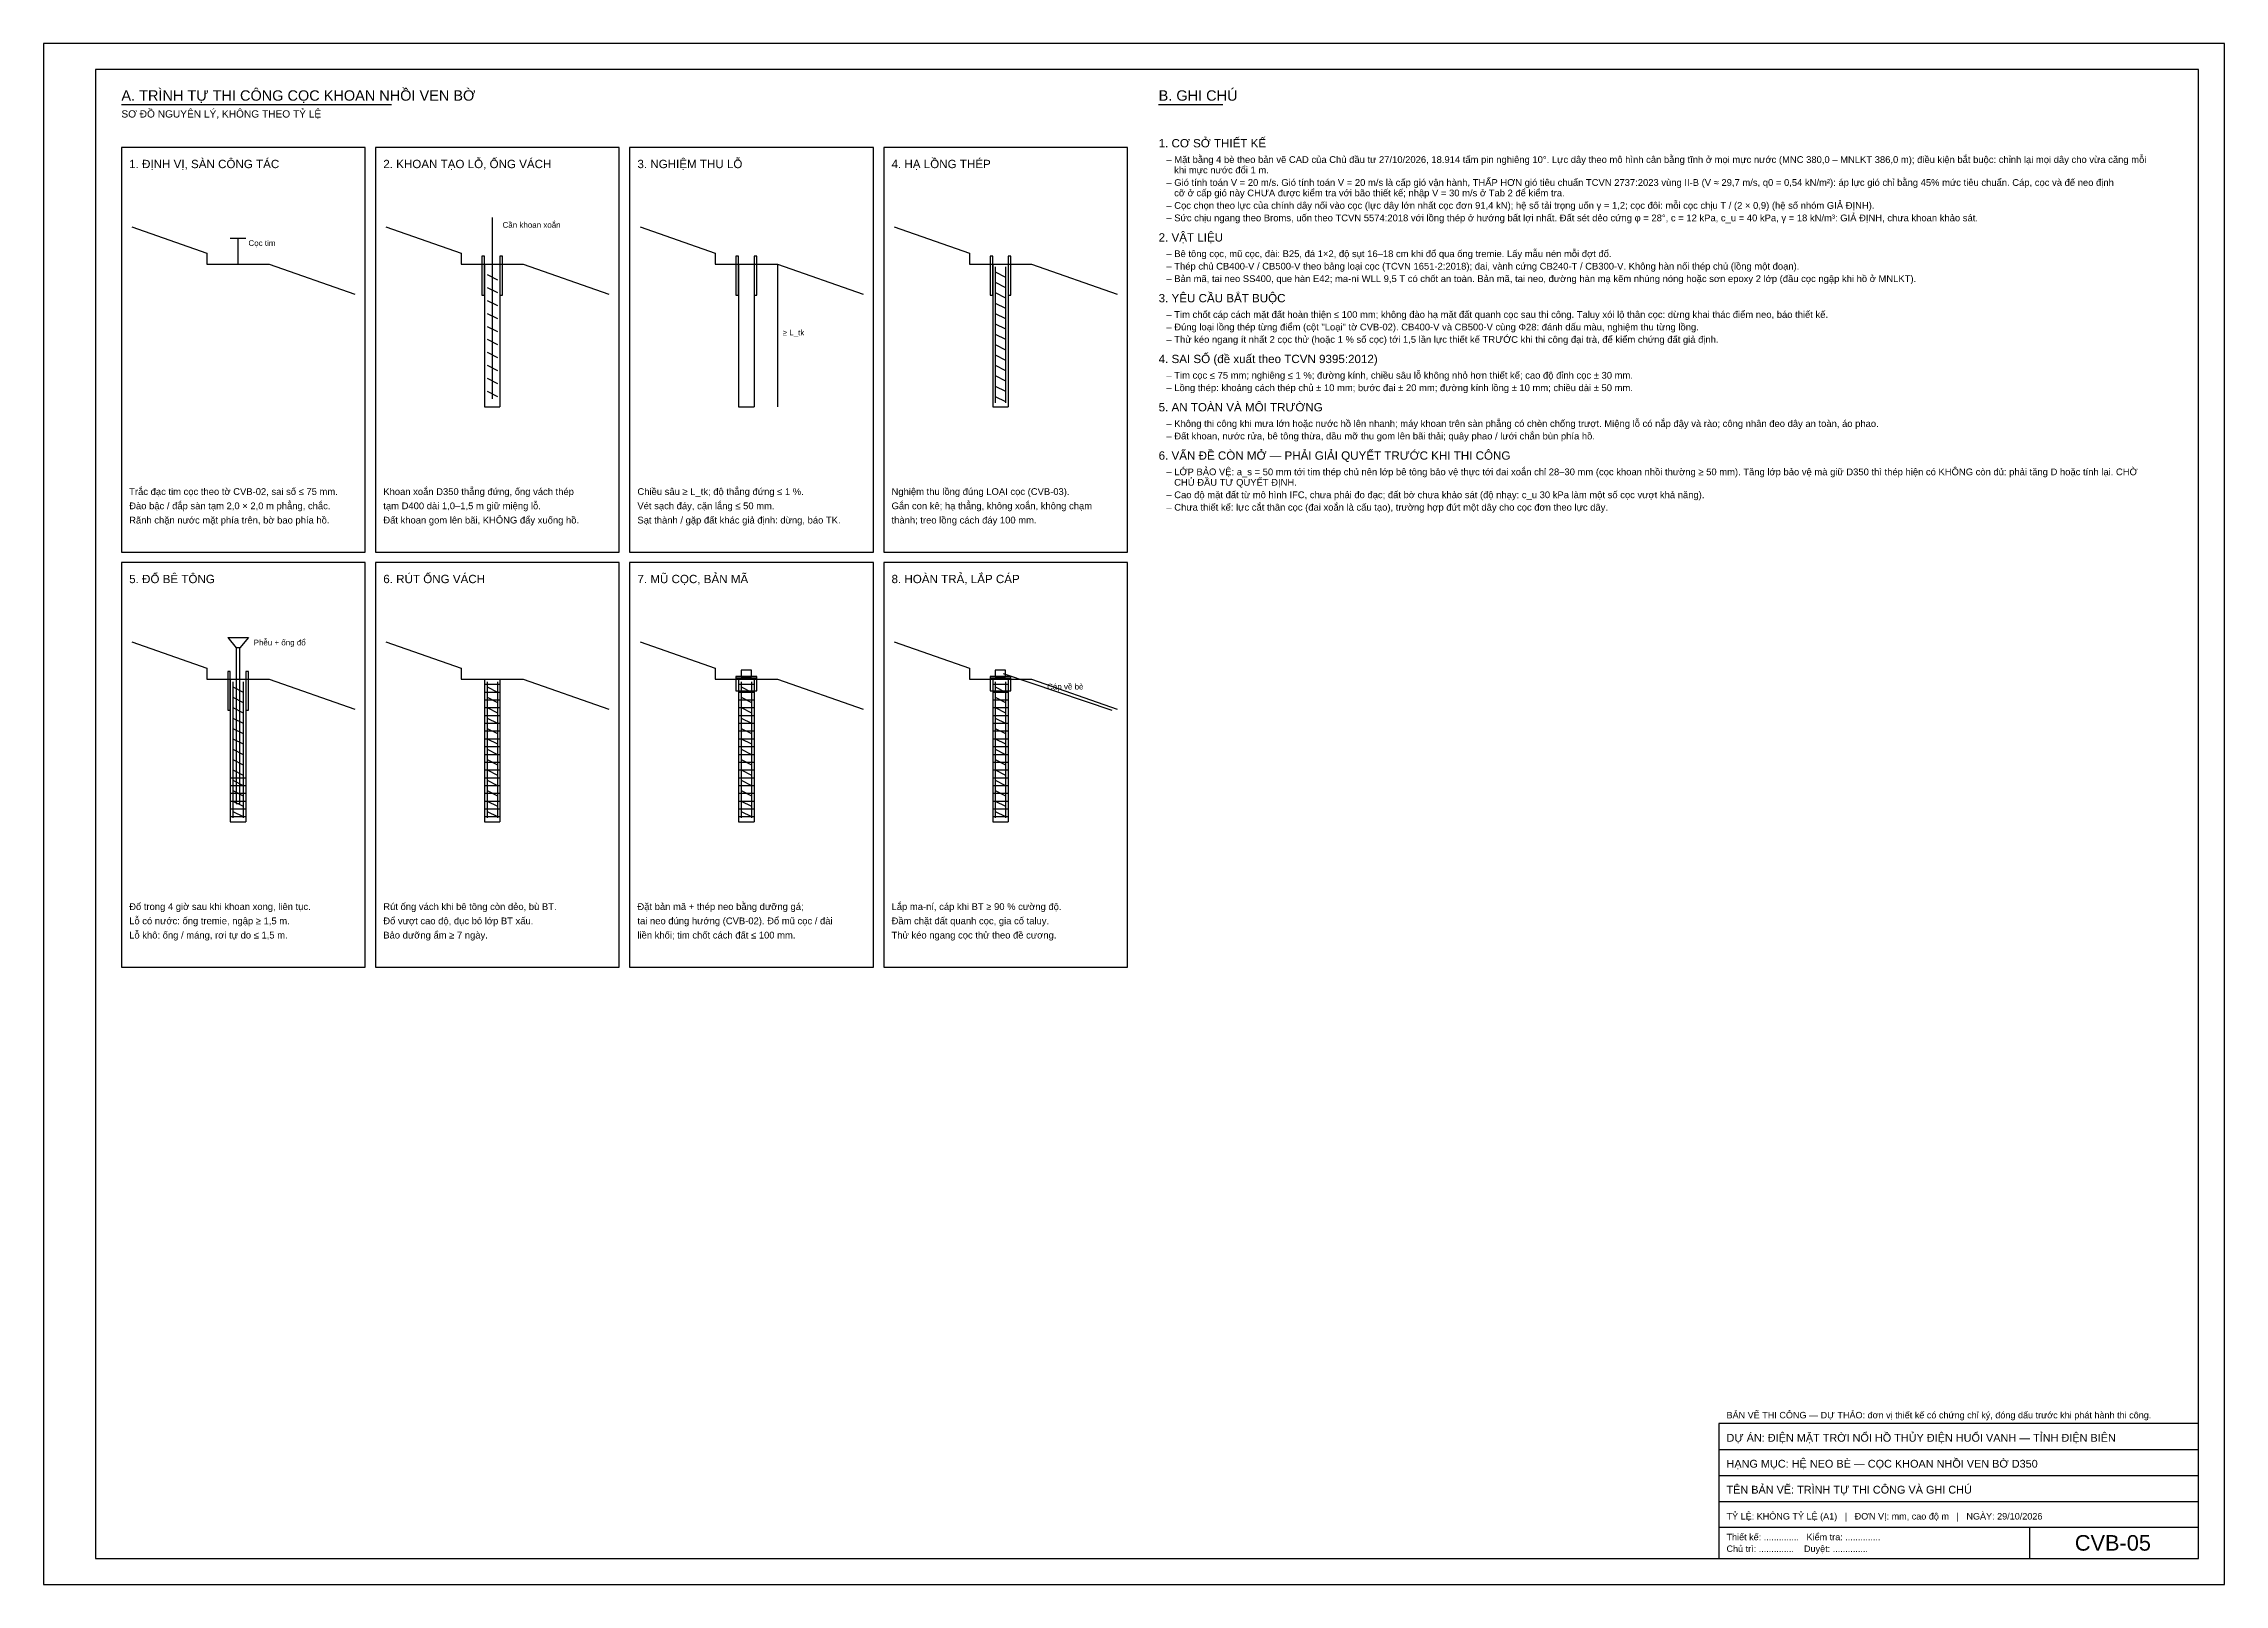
# Model space of a CAD drawing. Header units: millimetres. Extents: x 0 to 4445, y 0 to 594.
# Drawn here: x 3604 to 4445, y 0 to 594 of the extents above; entities that cross this region are included whole.
import ezdxf
from ezdxf.enums import TextEntityAlignment as Align

# ---------------------------------------------------------------- set-up
doc = ezdxf.new("R2010")
doc.units = ezdxf.units.MM
for name, color, linetype in [('CVB_00_KHUNG', 7, 'Continuous'), ('CVB_02_CAP', 3, 'Continuous'), ('CVB_03_COC', 2, 'Continuous'), ('CVB_04_COT_THEP', 1, 'Continuous'), ('CVB_05_BAN_MA_TAI_NEO', 6, 'Continuous'), ('CVB_06_KICH_THUOC', 8, 'Continuous'), ('CVB_07_CHU', 7, 'Continuous'), ('CVB_09_DIA_HINH', 34, 'Continuous'), ('CVB_11_BANG', 7, 'Continuous'), ('CVB_13_BUOC_THI_CONG', 4, 'Continuous')]:
    doc.layers.add(name, color=color, linetype=linetype)
doc.styles.add('VN', font='arial.ttf')

msp = doc.modelspace()

# ---------------------------------------------------------------- linework, layer by layer
at = {"layer": 'CVB_00_KHUNG'}
for p, q in [((4445, 594), (3604, 594)), ((3604, 594), (3604, 0)), ((4445, 0), (4445, 594)), ((4435, 584), (3624, 584)), ((3624, 584), (3624, 10)), ((4435, 10), (4435, 584)), ((4435, 62), (4250, 62)), ((4250, 62), (4250, 10)), ((4435, 10), (4435, 62)), ((4250, 52), (4435, 52)), ((4250, 42), (4435, 42)), ((4250, 32), (4435, 32)), ((4250, 22), (4435, 22)), ((4370, 10), (4370, 22)), ((3624, 10), (4435, 10)), ((4250, 10), (4435, 10)), ((3604, 0), (4445, 0))]:
    msp.add_line(p, q, dxfattribs=at)
at = {"layer": 'CVB_02_CAP'}
msp.add_line((3974, 351.2), (4016, 337), dxfattribs=at)
at = {"layer": 'CVB_03_COC'}
for p, q in [((3774, 509), (3774, 454)), ((3780, 509), (3780, 454)), ((3872, 509), (3872, 454)), ((3878, 509), (3878, 454)), ((3970, 509), (3970, 454)), ((3976, 509), (3976, 454)), ((3774, 454), (3780, 454)), ((3872, 454), (3878, 454)), ((3970, 454), (3976, 454)), ((3676, 349), (3676, 294)), ((3682, 349), (3682, 294)), ((3774, 349), (3774, 294)), ((3774.3, 347), (3779.7, 347)), ((3780, 349), (3780, 294)), ((3879, 349.4), (3871, 349.4)), ((3871, 349.4), (3871, 344.5)), ((3872, 349), (3872, 294)), ((3872.3, 347), (3877.7, 347)), ((3878, 349), (3878, 294)), ((3879, 344.5), (3879, 349.4)), ((3977, 349.4), (3969, 349.4)), ((3969, 349.4), (3969, 344.5)), ((3970, 349), (3970, 294)), ((3970.3, 347), (3975.7, 347)), ((3976, 349), (3976, 294)), ((3977, 344.5), (3977, 349.4)), ((3774.3, 344), (3779.7, 344)), ((3774.3, 341), (3779.7, 341)), ((3774.3, 338), (3779.7, 338)), ((3871, 344.5), (3879, 344.5)), ((3872.3, 344), (3877.7, 344)), ((3872.3, 341), (3877.7, 341)), ((3872.3, 338), (3877.7, 338)), ((3969, 344.5), (3977, 344.5)), ((3970.3, 344), (3975.7, 344)), ((3970.3, 341), (3975.7, 341)), ((3970.3, 338), (3975.7, 338)), ((3774.3, 335), (3779.7, 335)), ((3774.3, 332), (3779.7, 332)), ((3774.3, 329), (3779.7, 329)), ((3872.3, 335), (3877.7, 335)), ((3872.3, 332), (3877.7, 332)), ((3872.3, 329), (3877.7, 329)), ((3970.3, 335), (3975.7, 335)), ((3970.3, 332), (3975.7, 332)), ((3970.3, 329), (3975.7, 329)), ((3774.3, 326), (3779.7, 326)), ((3774.3, 323), (3779.7, 323)), ((3774.3, 320), (3779.7, 320)), ((3872.3, 326), (3877.7, 326)), ((3872.3, 323), (3877.7, 323)), ((3872.3, 320), (3877.7, 320)), ((3970.3, 326), (3975.7, 326)), ((3970.3, 323), (3975.7, 323)), ((3970.3, 320), (3975.7, 320)), ((3774.3, 317), (3779.7, 317)), ((3774.3, 314), (3779.7, 314)), ((3872.3, 317), (3877.7, 317)), ((3872.3, 314), (3877.7, 314)), ((3970.3, 317), (3975.7, 317)), ((3970.3, 314), (3975.7, 314)), ((3676.3, 311), (3681.7, 311)), ((3676.3, 308), (3681.7, 308)), ((3676.3, 305), (3681.7, 305)), ((3774.3, 311), (3779.7, 311)), ((3774.3, 308), (3779.7, 308)), ((3774.3, 305), (3779.7, 305)), ((3872.3, 311), (3877.7, 311)), ((3872.3, 308), (3877.7, 308)), ((3872.3, 305), (3877.7, 305)), ((3970.3, 311), (3975.7, 311)), ((3970.3, 308), (3975.7, 308)), ((3970.3, 305), (3975.7, 305)), ((3676.3, 302), (3681.7, 302)), ((3676.3, 299), (3681.7, 299)), ((3676.3, 296), (3681.7, 296)), ((3774.3, 302), (3779.7, 302)), ((3774.3, 299), (3779.7, 299)), ((3774.3, 296), (3779.7, 296)), ((3872.3, 302), (3877.7, 302)), ((3872.3, 299), (3877.7, 299)), ((3872.3, 296), (3877.7, 296)), ((3970.3, 302), (3975.7, 302)), ((3970.3, 299), (3975.7, 299)), ((3970.3, 296), (3975.7, 296)), ((3676, 294), (3682, 294)), ((3774, 294), (3780, 294)), ((3872, 294), (3878, 294)), ((3970, 294), (3976, 294))]:
    msp.add_line(p, q, dxfattribs=at)
at = {"layer": 'CVB_04_COT_THEP'}
for p, q in [((3971, 508), (3971, 455.5)), ((3971, 506), (3975, 504)), ((3975, 508), (3975, 455.5)), ((3971, 502), (3975, 500)), ((3971, 498), (3975, 496)), ((3971, 494), (3975, 492)), ((3971, 490), (3975, 488)), ((3971, 486), (3975, 484)), ((3971, 482), (3975, 480)), ((3971, 478), (3975, 476)), ((3971, 474), (3975, 472)), ((3971, 470), (3975, 468)), ((3971, 466), (3975, 464)), ((3971, 462), (3975, 460)), ((3971, 458), (3975, 456)), ((3677, 348), (3677, 295.5)), ((3677, 346), (3681, 344)), ((3681, 348), (3681, 295.5)), ((3775, 348), (3775, 295.5)), ((3775, 346), (3779, 344)), ((3779, 348), (3779, 295.5)), ((3873, 348), (3873, 295.5)), ((3873, 346), (3877, 344)), ((3877, 348), (3877, 295.5)), ((3971, 348), (3971, 295.5)), ((3971, 346), (3975, 344)), ((3975, 348), (3975, 295.5)), ((3677, 342), (3681, 340)), ((3677, 338), (3681, 336)), ((3775, 342), (3779, 340)), ((3775, 338), (3779, 336)), ((3873, 342), (3877, 340)), ((3873, 338), (3877, 336)), ((3971, 342), (3975, 340)), ((3971, 338), (3975, 336)), ((3677, 334), (3681, 332)), ((3677, 330), (3681, 328)), ((3775, 334), (3779, 332)), ((3775, 330), (3779, 328)), ((3873, 334), (3877, 332)), ((3873, 330), (3877, 328)), ((3971, 334), (3975, 332)), ((3971, 330), (3975, 328)), ((3677, 326), (3681, 324)), ((3677, 322), (3681, 320)), ((3775, 326), (3779, 324)), ((3775, 322), (3779, 320)), ((3873, 326), (3877, 324)), ((3873, 322), (3877, 320)), ((3971, 326), (3975, 324)), ((3971, 322), (3975, 320)), ((3677, 318), (3681, 316)), ((3677, 314), (3681, 312)), ((3775, 318), (3779, 316)), ((3775, 314), (3779, 312)), ((3873, 318), (3877, 316)), ((3873, 314), (3877, 312)), ((3971, 318), (3975, 316)), ((3971, 314), (3975, 312)), ((3677, 310), (3681, 308)), ((3677, 306), (3681, 304)), ((3775, 310), (3779, 308)), ((3775, 306), (3779, 304)), ((3873, 310), (3877, 308)), ((3873, 306), (3877, 304)), ((3971, 310), (3975, 308)), ((3971, 306), (3975, 304)), ((3677, 302), (3681, 300)), ((3677, 298), (3681, 296)), ((3775, 302), (3779, 300)), ((3775, 298), (3779, 296)), ((3873, 302), (3877, 300)), ((3873, 298), (3877, 296)), ((3971, 302), (3975, 300)), ((3971, 298), (3975, 296))]:
    msp.add_line(p, q, dxfattribs=at)
at = {"layer": 'CVB_05_BAN_MA_TAI_NEO'}
for p, q in [((3879, 350), (3871, 350)), ((3871, 350), (3871, 349.4)), ((3871, 349.4), (3879, 349.4)), ((3877, 352.5), (3873, 352.5)), ((3873, 352.5), (3873, 350)), ((3873, 350), (3877, 350)), ((3877, 350), (3877, 352.5)), ((3879, 349.4), (3879, 350)), ((3977, 350), (3969, 350)), ((3969, 350), (3969, 349.4)), ((3969, 349.4), (3977, 349.4)), ((3975, 352.5), (3971, 352.5)), ((3971, 352.5), (3971, 350)), ((3971, 350), (3975, 350)), ((3975, 350), (3975, 352.5)), ((3977, 349.4), (3977, 350))]:
    msp.add_line(p, q, dxfattribs=at)
at = {"layer": 'CVB_06_KICH_THUOC'}
msp.add_line((3887, 509), (3887, 454), dxfattribs=at)
at = {"layer": 'CVB_07_CHU'}
for p, q in [((3634, 570.5), (3738.16, 570.5)), ((4034, 570.5), (4058.8, 570.5))]:
    msp.add_line(p, q, dxfattribs=at)
at = {"layer": 'CVB_09_DIA_HINH'}
for p, q in [((3638, 523.35), (3667, 513.2)), ((3736, 523.35), (3765, 513.2)), ((3834, 523.35), (3863, 513.2)), ((3932, 523.35), (3961, 513.2)), ((3667, 513.2), (3667, 509)), ((3765, 513.2), (3765, 509)), ((3863, 513.2), (3863, 509)), ((3961, 513.2), (3961, 509)), ((3667, 509), (3691, 509)), ((3691, 509), (3724, 497.45)), ((3765, 509), (3789, 509)), ((3789, 509), (3822, 497.45)), ((3863, 509), (3887, 509)), ((3887, 509), (3920, 497.45)), ((3961, 509), (3985, 509)), ((3985, 509), (4018, 497.45)), ((3638, 363.35), (3667, 353.2)), ((3736, 363.35), (3765, 353.2)), ((3834, 363.35), (3863, 353.2)), ((3932, 363.35), (3961, 353.2)), ((3667, 353.2), (3667, 349)), ((3667, 349), (3691, 349)), ((3691, 349), (3724, 337.45)), ((3765, 353.2), (3765, 349)), ((3765, 349), (3789, 349)), ((3789, 349), (3822, 337.45)), ((3863, 353.2), (3863, 349)), ((3863, 349), (3887, 349)), ((3887, 349), (3920, 337.45)), ((3961, 353.2), (3961, 349)), ((3961, 349), (3985, 349)), ((3985, 349), (4018, 337.45))]:
    msp.add_line(p, q, dxfattribs=at)
at = {"layer": 'CVB_11_BANG'}
for p, q in [((3728, 554), (3634, 554)), ((3634, 554), (3634, 398)), ((3728, 398), (3728, 554)), ((3826, 554), (3732, 554)), ((3732, 554), (3732, 398)), ((3826, 398), (3826, 554)), ((3924, 554), (3830, 554)), ((3830, 554), (3830, 398)), ((3924, 398), (3924, 554)), ((4022, 554), (3928, 554)), ((3928, 554), (3928, 398)), ((4022, 398), (4022, 554)), ((3634, 398), (3728, 398)), ((3732, 398), (3826, 398)), ((3830, 398), (3924, 398)), ((3928, 398), (4022, 398)), ((3728, 394), (3634, 394)), ((3634, 394), (3634, 238)), ((3728, 238), (3728, 394)), ((3826, 394), (3732, 394)), ((3732, 394), (3732, 238)), ((3826, 238), (3826, 394)), ((3924, 394), (3830, 394)), ((3830, 394), (3830, 238)), ((3924, 238), (3924, 394)), ((4022, 394), (3928, 394)), ((3928, 394), (3928, 238)), ((4022, 238), (4022, 394)), ((3634, 238), (3728, 238)), ((3732, 238), (3826, 238)), ((3830, 238), (3924, 238)), ((3928, 238), (4022, 238))]:
    msp.add_line(p, q, dxfattribs=at)
at = {"layer": 'CVB_13_BUOC_THI_CONG'}
for p, q in [((3777, 527), (3777, 457)), ((3676, 519), (3682, 519)), ((3679, 509), (3679, 519)), ((3774, 512), (3773, 512)), ((3773, 512), (3773, 497)), ((3774, 497), (3774, 512)), ((3775, 505), (3779, 503)), ((3781, 512), (3780, 512)), ((3780, 512), (3780, 497)), ((3781, 497), (3781, 512)), ((3872, 512), (3871, 512)), ((3871, 512), (3871, 497)), ((3872, 497), (3872, 512)), ((3879, 512), (3878, 512)), ((3878, 512), (3878, 497)), ((3879, 497), (3879, 512)), ((3970, 512), (3969, 512)), ((3969, 512), (3969, 497)), ((3970, 497), (3970, 512)), ((3977, 512), (3976, 512)), ((3976, 512), (3976, 497)), ((3977, 497), (3977, 512)), ((3773, 497), (3774, 497)), ((3775, 500), (3779, 498)), ((3780, 497), (3781, 497)), ((3871, 497), (3872, 497)), ((3878, 497), (3879, 497)), ((3969, 497), (3970, 497)), ((3976, 497), (3977, 497)), ((3775, 495), (3779, 493)), ((3775, 490), (3779, 488)), ((3775, 485), (3779, 483)), ((3775, 480), (3779, 478)), ((3775, 475), (3779, 473)), ((3775, 470), (3779, 468)), ((3775, 465), (3779, 463)), ((3775, 460), (3779, 458)), ((3675, 365), (3678.3, 361)), ((3675, 365), (3683, 365)), ((3683, 365), (3679.7, 361)), ((3679.7, 361), (3678.3, 361)), ((3678.3, 361), (3678.3, 301)), ((3679.7, 301), (3679.7, 361)), ((3676, 352), (3675, 352)), ((3675, 352), (3675, 337)), ((3676, 337), (3676, 352)), ((3683, 352), (3682, 352)), ((3682, 352), (3682, 337)), ((3683, 337), (3683, 352)), ((3675, 337), (3676, 337)), ((3682, 337), (3683, 337)), ((3678.3, 301), (3679.7, 301))]:
    msp.add_line(p, q, dxfattribs=at)

# ---------------------------------------------------------------- texts
at = {"layer": 'CVB_00_KHUNG', "style": 'VN'}
for s, height, p in [('BẢN VẼ THI CÔNG — DỰ THẢO: đơn vị thiết kế có chứng chỉ ký, đóng dấu trước khi phát hành thi công.', 2.5, (4253, 64)), ('DỰ ÁN: ĐIỆN MẶT TRỜI NỔI HỒ THỦY ĐIỆN HUỔI VANH — TỈNH ĐIỆN BIÊN', 3, (4253, 55)), ('HẠNG MỤC: HỆ NEO BÈ — CỌC KHOAN NHỒI VEN BỜ D350', 3, (4253, 45)), ('TÊN BẢN VẼ: TRÌNH TỰ THI CÔNG VÀ GHI CHÚ', 3, (4253, 35)), ('TỶ LỆ: KHÔNG TỶ LỆ (A1)   |   ĐƠN VỊ: mm, cao độ m   |   NGÀY: 29/10/2026', 2.5, (4253, 25)), ('Thiết kế: ..............   Kiểm tra: ..............', 2.5, (4253, 17)), ('Chủ trì: ..............    Duyệt: ..............', 2.5, (4253, 12.5))]:
    msp.add_text(s, height=height, dxfattribs=at).set_placement(p)
msp.add_text('CVB-05', height=6, dxfattribs=at).set_placement((4402, 13), align=Align.CENTER)
at = {"layer": 'CVB_02_CAP', "style": 'VN'}
msp.add_text('Cáp về bè', height=2.2, dxfattribs=at).set_placement((3991, 345))
at = {"layer": 'CVB_06_KICH_THUOC', "style": 'VN'}
msp.add_text('≥ L_tk', height=2.2, dxfattribs=at).set_placement((3889, 481.5))
at = {"layer": 'CVB_07_CHU', "style": 'VN'}
for s, height, p in [('A. TRÌNH TỰ THI CÔNG CỌC KHOAN NHỒI VEN BỜ', 4, (3634, 572)), ('B. GHI CHÚ', 4, (4034, 572)), ('SƠ ĐỒ NGUYÊN LÝ, KHÔNG THEO TỶ LỆ', 2.8, (3634, 565.5)), ('1. CƠ SỞ THIẾT KẾ', 3.2, (4034, 554)), ('– Mặt bằng 4 bè theo bản vẽ CAD của Chủ đầu tư 27/10/2026, 18.914 tấm pin nghiêng 10°. Lực dây theo mô hình cân bằng tĩnh ở mọi mực nước (MNC 380,0 – MNLKT 386,0 m); điều kiện bắt buộc: chỉnh lại mọi dây cho vừa căng mỗi', 2.6, (4037, 548)), ('khi mực nước đổi 1 m.', 2.6, (4040, 543.97)), ('– Gió tính toán V = 20 m/s. Gió tính toán V = 20 m/s là cấp gió vận hành, THẤP HƠN gió tiêu chuẩn TCVN 2737:2023 vùng II-B (V ≈ 29,7 m/s, q0 = 0,54 kN/m²): áp lực gió chỉ bằng 45% mức tiêu chuẩn. Cáp, cọc và đế neo định', 2.6, (4037, 539.16)), ('– Cọc chọn theo lực của chính dây nối vào cọc (lực dây lớn nhất cọc đơn 91,4 kN); hệ số tải trọng uốn γ = 1,2; cọc đôi: mỗi cọc chịu T / (2 × 0,9) (hệ số nhóm GIẢ ĐỊNH).', 2.6, (4037, 530.32)), ('cỡ ở cấp gió này CHƯA được kiểm tra với bão thiết kế; nhập V = 30 m/s ở Tab 2 để kiểm tra.', 2.6, (4040, 535.13)), ('2. VẬT LIỆU', 3.2, (4034, 517.7)), ('– Sức chịu ngang theo Broms, uốn theo TCVN 5574:2018 với lồng thép ở hướng bất lợi nhất. Đất sét dẻo cứng φ = 28°, c = 12 kPa, c_u = 40 kPa, γ = 18 kN/m³: GIẢ ĐỊNH, chưa khoan khảo sát.', 2.6, (4037, 525.51)), ('– Bê tông cọc, mũ cọc, đài: B25, đá 1×2, độ sụt 16–18 cm khi đổ qua ống tremie. Lấy mẫu nén mỗi đợt đổ.', 2.6, (4037, 511.7)), ('– Thép chủ CB400-V / CB500-V theo bảng loại cọc (TCVN 1651-2:2018); đai, vành cứng CB240-T / CB300-V. Không hàn nối thép chủ (lồng một đoạn).', 2.6, (4037, 506.89)), ('– Bản mã, tai neo SS400, que hàn E42; ma-ní WLL 9,5 T có chốt an toàn. Bản mã, tai neo, đường hàn mạ kẽm nhúng nóng hoặc sơn epoxy 2 lớp (đầu cọc ngập khi hồ ở MNLKT).', 2.6, (4037, 502.08)), ('3. YÊU CẦU BẮT BUỘC', 3.2, (4034, 494.27)), ('– Tim chốt cáp cách mặt đất hoàn thiện ≤ 100 mm; không đào hạ mặt đất quanh cọc sau thi công. Taluy xói lộ thân cọc: dừng khai thác điểm neo, báo thiết kế.', 2.6, (4037, 488.27)), ('– Đúng loại lồng thép từng điểm (cột "Loại" tờ CVB-02). CB400-V và CB500-V cùng Φ28: đánh dấu màu, nghiệm thu từng lồng.', 2.6, (4037, 483.46)), ('– Thử kéo ngang ít nhất 2 cọc thử (hoặc 1 % số cọc) tới 1,5 lần lực thiết kế TRƯỚC khi thi công đại trà, để kiểm chứng đất giả định.', 2.6, (4037, 478.65)), ('4. SAI SỐ (đề xuất theo TCVN 9395:2012)', 3.2, (4034, 470.84)), ('– Tim cọc ≤ 75 mm; nghiêng ≤ 1 %; đường kính, chiều sâu lỗ không nhỏ hơn thiết kế; cao độ đỉnh cọc ± 30 mm.', 2.6, (4037, 464.84)), ('– Lồng thép: khoảng cách thép chủ ± 10 mm; bước đai ± 20 mm; đường kính lồng ± 10 mm; chiều dài ± 50 mm.', 2.6, (4037, 460.03)), ('5. AN TOÀN VÀ MÔI TRƯỜNG', 3.2, (4034, 452.22)), ('– Không thi công khi mưa lớn hoặc nước hồ lên nhanh; máy khoan trên sàn phẳng có chèn chống trượt. Miệng lỗ có nắp đậy và rào; công nhân đeo dây an toàn, áo phao.', 2.6, (4037, 446.22)), ('6. VẤN ĐỀ CÒN MỞ — PHẢI GIẢI QUYẾT TRƯỚC KHI THI CÔNG', 3.2, (4034, 433.6)), ('– Đất khoan, nước rửa, bê tông thừa, dầu mỡ thu gom lên bãi thải; quây phao / lưới chắn bùn phía hồ.', 2.6, (4037, 441.41)), ('– LỚP BẢO VỆ: a_s = 50 mm tới tim thép chủ nên lớp bê tông bảo vệ thực tới đai xoắn chỉ 28–30 mm (cọc khoan nhồi thường ≥ 50 mm). Tăng lớp bảo vệ mà giữ D350 thì thép hiện có KHÔNG còn đủ: phải tăng D hoặc tính lại. CHỜ', 2.6, (4037, 427.6)), ('Trắc đạc tim cọc theo tờ CVB-02, sai số ≤ 75 mm.', 2.6, (3637, 420)), ('Khoan xoắn D350 thẳng đứng, ống vách thép', 2.6, (3735, 420)), ('Chiều sâu ≥ L_tk; độ thẳng đứng ≤ 1 %.', 2.6, (3833, 420)), ('Nghiệm thu lồng đúng LOẠI cọc (CVB-03).', 2.6, (3931, 420)), ('– Cao độ mặt đất từ mô hình IFC, chưa phải đo đạc; đất bờ chưa khảo sát (độ nhạy: c_u 30 kPa làm một số cọc vượt khả năng).', 2.6, (4037, 418.76)), ('CHỦ ĐẦU TƯ QUYẾT ĐỊNH.', 2.6, (4040, 423.57)), ('Đào bậc / đắp sàn tạm 2,0 × 2,0 m phẳng, chắc.', 2.6, (3637, 414.5)), ('Đất khoan gom lên bãi, KHÔNG đẩy xuống hồ.', 2.6, (3735, 409)), ('tạm D400 dài 1,0–1,5 m giữ miệng lỗ.', 2.6, (3735, 414.5)), ('Vét sạch đáy, cặn lắng ≤ 50 mm.', 2.6, (3833, 414.5)), ('Gắn con kê; hạ thẳng, không xoắn, không chạm', 2.6, (3931, 414.5)), ('– Chưa thiết kế: lực cắt thân cọc (đai xoắn là cấu tạo), trường hợp đứt một dây cho cọc đơn theo lực dây.', 2.6, (4037, 413.95)), ('Rãnh chặn nước mặt phía trên, bờ bao phía hồ.', 2.6, (3637, 409)), ('Sạt thành / gặp đất khác giả định: dừng, báo TK.', 2.6, (3833, 409)), ('thành; treo lồng cách đáy 100 mm.', 2.6, (3931, 409)), ('Đổ trong 4 giờ sau khi khoan xong, liên tục.', 2.6, (3637, 260)), ('Rút ống vách khi bê tông còn dẻo, bù BT.', 2.6, (3735, 260)), ('Đặt bản mã + thép neo bằng dưỡng gá;', 2.6, (3833, 260)), ('Lắp ma-ní, cáp khi BT ≥ 90 % cường độ.', 2.6, (3931, 260)), ('Lỗ có nước: ống tremie, ngập ≥ 1,5 m.', 2.6, (3637, 254.5)), ('Đổ vượt cao độ, đục bỏ lớp BT xấu.', 2.6, (3735, 254.5)), ('tai neo đúng hướng (CVB-02). Đổ mũ cọc / đài', 2.6, (3833, 254.5)), ('Đầm chặt đất quanh cọc, gia cố taluy.', 2.6, (3931, 254.5)), ('Lỗ khô: ống / máng, rơi tự do ≤ 1,5 m.', 2.6, (3637, 249)), ('Bảo dưỡng ẩm ≥ 7 ngày.', 2.6, (3735, 249)), ('liền khối; tim chốt cách đất ≤ 100 mm.', 2.6, (3833, 249)), ('Thử kéo ngang cọc thử theo đề cương.', 2.6, (3931, 249))]:
    msp.add_text(s, height=height, dxfattribs=at).set_placement(p)
at = {"layer": 'CVB_13_BUOC_THI_CONG', "style": 'VN'}
for s, height, p in [('1. ĐỊNH VỊ, SÀN CÔNG TÁC', 3.2, (3637, 546)), ('2. KHOAN TẠO LỖ, ỐNG VÁCH', 3.2, (3735, 546)), ('3. NGHIỆM THU LỖ', 3.2, (3833, 546)), ('4. HẠ LỒNG THÉP', 3.2, (3931, 546)), ('Cần khoan xoắn', 2.2, (3781, 523)), ('Cọc tim', 2.2, (3683, 516)), ('5. ĐỔ BÊ TÔNG', 3.2, (3637, 386)), ('6. RÚT ỐNG VÁCH', 3.2, (3735, 386)), ('7. MŨ CỌC, BẢN MÃ', 3.2, (3833, 386)), ('8. HOÀN TRẢ, LẮP CÁP', 3.2, (3931, 386)), ('Phễu + ống đổ', 2.2, (3685, 362))]:
    msp.add_text(s, height=height, dxfattribs=at).set_placement(p)

doc.saveas('drawing.dxf')
